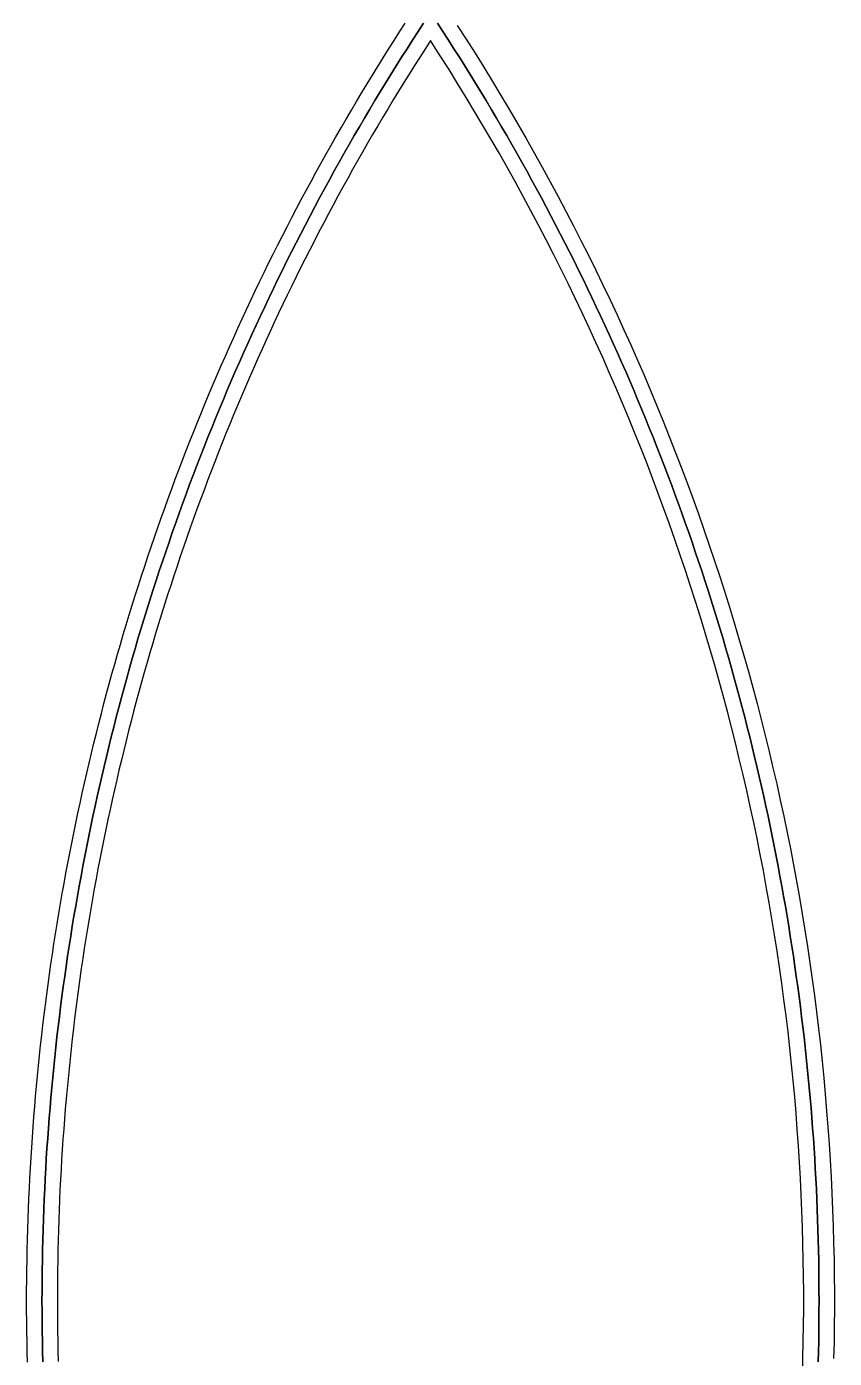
# Model space of a CAD drawing. Header units: millimetres. Extents: x -133 to 133, y -133 to 133.
# Drawn here: x -80.53 to -52.81, y -1.98 to 43.74 of the extents above; entities that cross this region are included whole.
import ezdxf

# ---------------------------------------------------------------- set-up
doc = ezdxf.new("R2010")
doc.units = ezdxf.units.MM
for name, color, linetype in [('LINES', 6, 'Continuous'), ('ZONE_V2', 2, 'Continuous'), ('ZONE_V3', 3, 'Continuous'), ('ZONE_V4', 4, 'Continuous')]:
    doc.layers.add(name, color=color, linetype=linetype)

msp = doc.modelspace()

# ---------------------------------------------------------------- linework, layer by layer
at = {"layer": 'LINES'}
for points in [[(-80.499, -2.108), (-80.508, -1.757), (-80.514, -1.405), (-80.52, -1.054), (-80.524, -0.703), (-80.526, -0.351), (-80.527, 0), (-80.526, 0.351), (-80.524, 0.703), (-80.52, 1.054), (-80.514, 1.405), (-80.508, 1.757), (-80.499, 2.108), (-80.489, 2.459), (-80.478, 2.81), (-80.465, 3.161), (-80.45, 3.513), (-80.434, 3.864), (-80.416, 4.214), (-80.397, 4.565), (-80.376, 4.916), (-80.354, 5.267), (-80.331, 5.617), (-80.305, 5.968), (-80.278, 6.318), (-80.25, 6.668), (-80.22, 7.018), (-80.189, 7.368), (-80.156, 7.718), (-80.122, 8.068), (-80.086, 8.417), (-80.048, 8.767), (-80.009, 9.116), (-79.968, 9.465), (-79.926, 9.814), (-79.883, 10.162), (-79.838, 10.511), (-79.791, 10.859), (-79.743, 11.207), (-79.693, 11.555), (-79.642, 11.903), (-79.589, 12.25), (-79.535, 12.597), (-79.48, 12.944), (-79.422, 13.291), (-79.364, 13.637), (-79.303, 13.983), (-79.242, 14.329), (-79.178, 14.675), (-79.113, 15.02), (-79.047, 15.365), (-78.979, 15.71), (-78.91, 16.054), (-78.839, 16.399), (-78.767, 16.742), (-78.693, 17.086), (-78.618, 17.429), (-78.541, 17.772), (-78.463, 18.115), (-78.383, 18.457), (-78.302, 18.799), (-78.219, 19.14), (-78.135, 19.481), (-78.049, 19.822), (-77.962, 20.162), (-77.873, 20.502), (-77.783, 20.842), (-77.691, 21.181), (-77.598, 21.52), (-77.503, 21.858), (-77.407, 22.196), (-77.31, 22.534), (-77.211, 22.871), (-77.11, 23.207), (-77.008, 23.544), (-76.905, 23.88), (-76.8, 24.215), (-76.693, 24.55), (-76.585, 24.884), (-76.476, 25.218), (-76.365, 25.551), (-76.253, 25.884), (-76.139, 26.217), (-76.024, 26.549), (-75.908, 26.88), (-75.79, 27.211), (-75.67, 27.542), (-75.549, 27.872), (-75.427, 28.201), (-75.303, 28.53), (-75.178, 28.858), (-75.051, 29.186), (-74.923, 29.513), (-74.794, 29.84), (-74.663, 30.166), (-74.531, 30.491), (-74.397, 30.816), (-74.262, 31.141), (-74.125, 31.464), (-73.987, 31.787), (-73.848, 32.11), (-73.707, 32.432), (-73.565, 32.753), (-73.421, 33.074), (-73.276, 33.394), (-73.13, 33.713), (-72.982, 34.032), (-72.833, 34.35), (-72.682, 34.668), (-72.53, 34.984), (-72.377, 35.301), (-72.222, 35.616), (-72.066, 35.931), (-71.909, 36.245), (-71.75, 36.558), (-71.59, 36.871), (-71.428, 37.183), (-71.265, 37.494), (-71.101, 37.805), (-70.935, 38.115), (-70.768, 38.424), (-70.6, 38.732), (-70.43, 39.04), (-70.259, 39.347), (-70.087, 39.653), (-69.913, 39.959), (-69.738, 40.263), (-69.562, 40.567), (-69.384, 40.87), (-69.205, 41.173), (-69.025, 41.474), (-68.843, 41.775), (-68.66, 42.075), (-68.476, 42.374), (-68.29, 42.673), (-68.104, 42.97), (-67.916, 43.267), (-67.726, 43.563), (-67.535, 43.858)], [(-65.75, 43.784), (-65.443, 43.306), (-65.443, 43.306), (-65.139, 42.826), (-64.839, 42.344), (-64.542, 41.86), (-64.249, 41.373), (-63.959, 40.885), (-63.672, 40.395), (-63.389, 39.902), (-63.109, 39.408), (-62.833, 38.912), (-62.56, 38.413), (-62.291, 37.913), (-62.025, 37.411), (-61.763, 36.907), (-61.505, 36.402), (-61.25, 35.894), (-60.998, 35.385), (-60.75, 34.874), (-60.506, 34.361), (-60.266, 33.846), (-60.029, 33.33), (-59.796, 32.812), (-59.566, 32.293), (-59.34, 31.772), (-59.118, 31.249), (-58.899, 30.725), (-58.684, 30.199), (-58.473, 29.671), (-58.266, 29.143), (-58.062, 28.613), (-57.862, 28.081), (-57.666, 27.548), (-57.473, 27.013), (-57.285, 26.478), (-57.1, 25.941), (-56.919, 25.402), (-56.742, 24.863), (-56.568, 24.322), (-56.399, 23.78), (-56.233, 23.236), (-56.071, 22.692), (-55.913, 22.147), (-55.758, 21.6), (-55.608, 21.052), (-55.461, 20.503), (-55.319, 19.954), (-55.18, 19.403), (-55.045, 18.851), (-54.914, 18.298), (-54.787, 17.745), (-54.664, 17.19), (-54.544, 16.635), (-54.429, 16.079), (-54.317, 15.522), (-54.21, 14.964), (-54.106, 14.406), (-54.007, 13.847), (-53.911, 13.287), (-53.819, 12.726), (-53.732, 12.165), (-53.648, 11.603), (-53.568, 11.041), (-53.492, 10.478), (-53.42, 9.915), (-53.352, 9.351), (-53.288, 8.786), (-53.228, 8.222), (-53.172, 7.656), (-53.12, 7.091), (-53.072, 6.525), (-53.028, 5.958), (-52.988, 5.392), (-52.952, 4.825), (-52.92, 4.258), (-52.892, 3.691), (-52.868, 3.123), (-52.848, 2.556), (-52.832, 1.988), (-52.82, 1.42), (-52.812, 0.852), (-52.808, 0.284), (-52.808, -0.284), (-52.812, -0.852), (-52.82, -1.42), (-52.832, -1.988)], [(-53.901, -2.522), (-53.885, -1.962), (-53.873, -1.401), (-53.865, -0.841), (-53.861, -0.28), (-53.861, 0.28), (-53.865, 0.841), (-53.873, 1.401), (-53.885, 1.962), (-53.901, 2.522), (-53.92, 3.082), (-53.944, 3.642), (-53.972, 4.202), (-54.003, 4.762), (-54.039, 5.321), (-54.079, 5.881), (-54.122, 6.439), (-54.169, 6.998), (-54.221, 7.556), (-54.276, 8.114), (-54.335, 8.671), (-54.398, 9.228), (-54.465, 9.785), (-54.536, 10.341), (-54.611, 10.897), (-54.69, 11.452), (-54.773, 12.006), (-54.859, 12.56), (-54.95, 13.113), (-55.044, 13.666), (-55.143, 14.217), (-55.245, 14.769), (-55.351, 15.319), (-55.461, 15.869), (-55.575, 16.418), (-55.693, 16.966), (-55.814, 17.513), (-55.94, 18.059), (-56.069, 18.605), (-56.202, 19.149), (-56.339, 19.693), (-56.48, 20.235), (-56.625, 20.777), (-56.773, 21.317), (-56.925, 21.857), (-57.081, 22.395), (-57.241, 22.933), (-57.405, 23.469), (-57.572, 24.004), (-57.743, 24.537), (-57.918, 25.07), (-58.097, 25.601), (-58.28, 26.131), (-58.466, 26.66), (-58.656, 27.187), (-58.849, 27.714), (-59.047, 28.238), (-59.248, 28.762), (-59.452, 29.283), (-59.661, 29.804), (-59.873, 30.323), (-60.089, 30.84), (-60.308, 31.356), (-60.531, 31.87), (-60.757, 32.383), (-60.988, 32.894), (-61.221, 33.404), (-61.459, 33.911), (-61.7, 34.417), (-61.944, 34.922), (-62.192, 35.425), (-62.444, 35.925), (-62.699, 36.425), (-62.958, 36.922), (-63.22, 37.417), (-63.486, 37.911), (-63.755, 38.403), (-64.028, 38.892), (-64.304, 39.38), (-64.583, 39.866), (-64.866, 40.35), (-65.152, 40.832), (-65.442, 41.312), (-65.735, 41.79), (-66.032, 42.266), (-66.331, 42.739), (-66.634, 43.211), (-66.667, 43.261), (-66.84, 42.993), (-67.027, 42.701), (-67.213, 42.408), (-67.397, 42.114), (-67.58, 41.82), (-67.762, 41.525), (-67.943, 41.229), (-68.122, 40.932), (-68.3, 40.634), (-68.477, 40.336), (-68.652, 40.037), (-68.826, 39.737), (-68.999, 39.436), (-69.17, 39.135), (-69.34, 38.832), (-69.509, 38.529), (-69.676, 38.226), (-69.843, 37.921), (-70.007, 37.616), (-70.171, 37.31), (-70.333, 37.004), (-70.494, 36.697), (-70.653, 36.389), (-70.811, 36.08), (-70.968, 35.771), (-71.123, 35.461), (-71.277, 35.15), (-71.43, 34.839), (-71.581, 34.527), (-71.731, 34.214), (-71.88, 33.901), (-72.027, 33.587), (-72.173, 33.272), (-72.318, 32.957), (-72.461, 32.641), (-72.603, 32.325), (-72.743, 32.008), (-72.882, 31.69), (-73.019, 31.372), (-73.156, 31.053), (-73.29, 30.733), (-73.424, 30.413), (-73.556, 30.092), (-73.686, 29.771), (-73.816, 29.449), (-73.943, 29.127), (-74.07, 28.804), (-74.195, 28.481), (-74.318, 28.157), (-74.44, 27.832), (-74.561, 27.507), (-74.681, 27.181), (-74.798, 26.855), (-74.915, 26.529), (-75.03, 26.202), (-75.144, 25.874), (-75.256, 25.546), (-75.366, 25.217), (-75.476, 24.888), (-75.584, 24.559), (-75.69, 24.229), (-75.795, 23.898), (-75.899, 23.567), (-76.001, 23.236), (-76.101, 22.904), (-76.201, 22.572), (-76.298, 22.239), (-76.395, 21.906), (-76.49, 21.572), (-76.583, 21.238), (-76.675, 20.904), (-76.765, 20.569), (-76.854, 20.234), (-76.942, 19.899), (-77.028, 19.563), (-77.113, 19.226), (-77.196, 18.89), (-77.277, 18.553), (-77.358, 18.215), (-77.436, 17.878), (-77.514, 17.54), (-77.589, 17.201), (-77.664, 16.862), (-77.737, 16.523), (-77.808, 16.184), (-77.878, 15.844), (-77.946, 15.504), (-78.013, 15.164), (-78.079, 14.824), (-78.143, 14.483), (-78.205, 14.142), (-78.266, 13.8), (-78.325, 13.459), (-78.383, 13.117), (-78.44, 12.775), (-78.495, 12.432), (-78.548, 12.09), (-78.6, 11.747), (-78.651, 11.404), (-78.7, 11.061), (-78.747, 10.717), (-78.793, 10.373), (-78.838, 10.029), (-78.881, 9.685), (-78.922, 9.341), (-78.962, 8.997), (-79.001, 8.652), (-79.038, 8.307), (-79.073, 7.962), (-79.107, 7.617), (-79.14, 7.272), (-79.171, 6.927), (-79.2, 6.581), (-79.228, 6.235), (-79.255, 5.89), (-79.28, 5.544), (-79.303, 5.198), (-79.325, 4.852), (-79.346, 4.506), (-79.364, 4.159), (-79.382, 3.813), (-79.398, 3.467), (-79.412, 3.12), (-79.425, 2.774), (-79.436, 2.427), (-79.446, 2.08), (-79.454, 1.734), (-79.461, 1.387), (-79.467, 1.04), (-79.47, 0.694), (-79.473, 0.347), (-79.473, 0), (-79.473, -0.347), (-79.47, -0.694), (-79.467, -1.04), (-79.461, -1.387), (-79.454, -1.734), (-79.446, -2.08)]]:
    msp.add_lwpolyline(points, dxfattribs=at)
at = {"layer": 'ZONE_V2'}
msp.add_lwpolyline([(-66.903, 43.863), (-67.094, 43.571), (-67.283, 43.278), (-67.471, 42.984), (-67.658, 42.689), (-67.844, 42.394), (-68.028, 42.097), (-68.211, 41.8), (-68.393, 41.502), (-68.573, 41.203), (-68.753, 40.903), (-68.93, 40.603), (-69.107, 40.302), (-69.282, 40), (-69.456, 39.697), (-69.628, 39.394), (-69.8, 39.09), (-69.97, 38.785), (-70.138, 38.479), (-70.305, 38.173), (-70.471, 37.866), (-70.636, 37.558), (-70.799, 37.249), (-70.961, 36.94), (-71.121, 36.63), (-71.281, 36.319), (-71.438, 36.008), (-71.595, 35.696), (-71.75, 35.383), (-71.904, 35.07), (-72.056, 34.756), (-72.207, 34.441), (-72.356, 34.125), (-72.505, 33.809), (-72.651, 33.493), (-72.797, 33.175), (-72.941, 32.858), (-73.084, 32.539), (-73.225, 32.22), (-73.365, 31.9), (-73.503, 31.58), (-73.64, 31.258), (-73.776, 30.937), (-73.91, 30.615), (-74.043, 30.292), (-74.175, 29.969), (-74.305, 29.645), (-74.433, 29.32), (-74.561, 28.995), (-74.686, 28.669), (-74.811, 28.343), (-74.934, 28.017), (-75.055, 27.689), (-75.175, 27.362), (-75.294, 27.033), (-75.411, 26.705), (-75.527, 26.375), (-75.641, 26.045), (-75.754, 25.715), (-75.866, 25.384), (-75.976, 25.053), (-76.085, 24.721), (-76.192, 24.389), (-76.297, 24.056), (-76.402, 23.723), (-76.504, 23.39), (-76.606, 23.056), (-76.706, 22.721), (-76.804, 22.386), (-76.901, 22.051), (-76.996, 21.715), (-77.09, 21.379), (-77.183, 21.042), (-77.274, 20.706), (-77.364, 20.368), (-77.452, 20.03), (-77.538, 19.692), (-77.624, 19.354), (-77.707, 19.015), (-77.79, 18.676), (-77.87, 18.336), (-77.95, 17.996), (-78.027, 17.656), (-78.104, 17.315), (-78.178, 16.974), (-78.252, 16.633), (-78.324, 16.291), (-78.394, 15.949), (-78.463, 15.607), (-78.53, 15.265), (-78.596, 14.922), (-78.66, 14.579), (-78.723, 14.235), (-78.785, 13.892), (-78.844, 13.548), (-78.903, 13.204), (-78.96, 12.859), (-79.015, 12.515), (-79.069, 12.17), (-79.121, 11.825), (-79.172, 11.479), (-79.221, 11.134), (-79.269, 10.788), (-79.316, 10.442), (-79.36, 10.096), (-79.404, 9.75), (-79.445, 9.403), (-79.486, 9.056), (-79.525, 8.709), (-79.562, 8.362), (-79.597, 8.015), (-79.632, 7.668), (-79.664, 7.32), (-79.696, 6.972), (-79.725, 6.625), (-79.753, 6.277), (-79.78, 5.929), (-79.805, 5.581), (-79.829, 5.232), (-79.851, 4.884), (-79.871, 4.535), (-79.89, 4.187), (-79.908, 3.838), (-79.924, 3.49), (-79.938, 3.141), (-79.951, 2.792), (-79.963, 2.443), (-79.973, 2.094), (-79.981, 1.745), (-79.988, 1.396), (-79.993, 1.047), (-79.997, 0.698), (-79.999, 0.349), (-80, 0), (-79.999, -0.349), (-79.997, -0.698), (-79.993, -1.047), (-79.988, -1.396), (-79.981, -1.745), (-79.973, -2.094)], dxfattribs=at)
at = {"layer": 'ZONE_V3'}
for points in [[(-79.973, -2.094), (-79.981, -1.745), (-79.988, -1.396), (-79.993, -1.047), (-79.997, -0.698), (-79.999, -0.349), (-80, 0), (-79.999, 0.349), (-79.997, 0.698), (-79.993, 1.047), (-79.988, 1.396), (-79.981, 1.745), (-79.973, 2.094), (-79.963, 2.443), (-79.951, 2.792), (-79.938, 3.141), (-79.924, 3.49), (-79.908, 3.838), (-79.89, 4.187), (-79.871, 4.535), (-79.851, 4.884), (-79.829, 5.232), (-79.805, 5.581), (-79.78, 5.929), (-79.753, 6.277), (-79.725, 6.625), (-79.696, 6.972), (-79.664, 7.32), (-79.632, 7.668), (-79.597, 8.015), (-79.562, 8.362), (-79.525, 8.709), (-79.486, 9.056), (-79.445, 9.403), (-79.404, 9.75), (-79.36, 10.096), (-79.316, 10.442), (-79.269, 10.788), (-79.221, 11.134), (-79.172, 11.479), (-79.121, 11.825), (-79.069, 12.17), (-79.015, 12.515), (-78.96, 12.859), (-78.903, 13.204), (-78.844, 13.548), (-78.785, 13.892), (-78.723, 14.235), (-78.66, 14.579), (-78.596, 14.922), (-78.53, 15.265), (-78.463, 15.607), (-78.394, 15.949), (-78.324, 16.291), (-78.252, 16.633), (-78.178, 16.974), (-78.104, 17.315), (-78.027, 17.656), (-77.95, 17.996), (-77.87, 18.336), (-77.79, 18.676), (-77.707, 19.015), (-77.624, 19.354), (-77.538, 19.692), (-77.452, 20.03), (-77.364, 20.368), (-77.274, 20.706), (-77.183, 21.042), (-77.09, 21.379), (-76.996, 21.715), (-76.901, 22.051), (-76.804, 22.386), (-76.706, 22.721), (-76.606, 23.056), (-76.504, 23.39), (-76.402, 23.723), (-76.297, 24.056), (-76.192, 24.389), (-76.085, 24.721), (-75.976, 25.053), (-75.866, 25.384), (-75.754, 25.715), (-75.641, 26.045), (-75.527, 26.375), (-75.411, 26.705), (-75.294, 27.033), (-75.175, 27.362), (-75.055, 27.689), (-74.934, 28.017), (-74.811, 28.343), (-74.686, 28.669), (-74.561, 28.995), (-74.433, 29.32), (-74.305, 29.645), (-74.175, 29.969), (-74.043, 30.292), (-73.91, 30.615), (-73.776, 30.937), (-73.64, 31.258), (-73.503, 31.58), (-73.365, 31.9), (-73.225, 32.22), (-73.084, 32.539), (-72.941, 32.858), (-72.797, 33.175), (-72.651, 33.493), (-72.505, 33.809), (-72.356, 34.125), (-72.207, 34.441), (-72.056, 34.756), (-71.904, 35.07), (-71.75, 35.383), (-71.595, 35.696), (-71.438, 36.008), (-71.281, 36.319), (-71.121, 36.63), (-70.961, 36.94), (-70.799, 37.249), (-70.636, 37.558), (-70.471, 37.866), (-70.305, 38.173), (-70.138, 38.479), (-69.97, 38.785), (-69.8, 39.09), (-69.628, 39.394), (-69.456, 39.697), (-69.282, 40), (-69.107, 40.302), (-68.93, 40.603), (-68.753, 40.903), (-68.573, 41.203), (-68.393, 41.502), (-68.211, 41.8), (-68.028, 42.097), (-67.844, 42.394), (-67.658, 42.689), (-67.471, 42.984), (-67.283, 43.278), (-67.094, 43.571), (-66.903, 43.863)], [(-66.431, 43.863), (-66.24, 43.571), (-66.24, 43.571), (-66.051, 43.278), (-65.863, 42.984), (-65.676, 42.689), (-65.49, 42.394), (-65.306, 42.097), (-65.123, 41.8), (-64.941, 41.502), (-64.761, 41.203), (-64.581, 40.903), (-64.404, 40.603), (-64.227, 40.302), (-64.052, 40), (-63.878, 39.697), (-63.706, 39.394), (-63.534, 39.09), (-63.364, 38.785), (-63.196, 38.479), (-63.029, 38.173), (-62.863, 37.866), (-62.698, 37.558), (-62.535, 37.249), (-62.373, 36.94), (-62.213, 36.63), (-62.053, 36.319), (-61.896, 36.008), (-61.739, 35.696), (-61.584, 35.383), (-61.43, 35.07), (-61.278, 34.756), (-61.127, 34.441), (-60.978, 34.125), (-60.829, 33.809), (-60.683, 33.493), (-60.537, 33.175), (-60.393, 32.858), (-60.25, 32.539), (-60.109, 32.22), (-59.969, 31.9), (-59.831, 31.58), (-59.694, 31.258), (-59.558, 30.937), (-59.424, 30.615), (-59.291, 30.292), (-59.159, 29.969), (-59.029, 29.645), (-58.901, 29.32), (-58.773, 28.995), (-58.648, 28.669), (-58.523, 28.343), (-58.4, 28.017), (-58.279, 27.689), (-58.159, 27.362), (-58.04, 27.033), (-57.923, 26.705), (-57.807, 26.375), (-57.693, 26.045), (-57.58, 25.715), (-57.468, 25.384), (-57.358, 25.053), (-57.249, 24.721), (-57.142, 24.389), (-57.037, 24.056), (-56.932, 23.723), (-56.83, 23.39), (-56.728, 23.056), (-56.628, 22.721), (-56.53, 22.386), (-56.433, 22.051), (-56.338, 21.715), (-56.244, 21.379), (-56.151, 21.042), (-56.06, 20.706), (-55.97, 20.368), (-55.882, 20.03), (-55.796, 19.692), (-55.71, 19.354), (-55.627, 19.015), (-55.544, 18.676), (-55.464, 18.336), (-55.384, 17.996), (-55.307, 17.656), (-55.23, 17.315), (-55.156, 16.974), (-55.082, 16.633), (-55.01, 16.291), (-54.94, 15.949), (-54.871, 15.607), (-54.804, 15.265), (-54.738, 14.922), (-54.674, 14.579), (-54.611, 14.235), (-54.549, 13.892), (-54.49, 13.548), (-54.431, 13.204), (-54.374, 12.859), (-54.319, 12.515), (-54.265, 12.17), (-54.213, 11.825), (-54.162, 11.479), (-54.113, 11.134), (-54.065, 10.788), (-54.018, 10.442), (-53.974, 10.096), (-53.93, 9.75), (-53.889, 9.403), (-53.848, 9.056), (-53.809, 8.709), (-53.772, 8.362), (-53.737, 8.015), (-53.702, 7.668), (-53.67, 7.32), (-53.638, 6.972), (-53.609, 6.625), (-53.581, 6.277), (-53.554, 5.929), (-53.529, 5.581), (-53.505, 5.232), (-53.483, 4.884), (-53.463, 4.535), (-53.444, 4.187), (-53.426, 3.838), (-53.41, 3.49), (-53.396, 3.141), (-53.383, 2.792), (-53.371, 2.443), (-53.361, 2.094), (-53.353, 1.745), (-53.346, 1.396), (-53.341, 1.047), (-53.337, 0.698), (-53.335, 0.349), (-53.334, 0), (-53.335, -0.349), (-53.337, -0.698), (-53.341, -1.047), (-53.346, -1.396), (-53.353, -1.745), (-53.361, -2.094)]]:
    msp.add_lwpolyline(points, dxfattribs=at)
at = {"layer": 'ZONE_V4'}
msp.add_lwpolyline([(-53.361, -2.094), (-53.353, -1.745), (-53.346, -1.396), (-53.341, -1.047), (-53.337, -0.698), (-53.335, -0.349), (-53.334, 0), (-53.335, 0.349), (-53.337, 0.698), (-53.341, 1.047), (-53.346, 1.396), (-53.353, 1.745), (-53.361, 2.094), (-53.371, 2.443), (-53.383, 2.792), (-53.396, 3.141), (-53.41, 3.49), (-53.426, 3.838), (-53.444, 4.187), (-53.463, 4.535), (-53.483, 4.884), (-53.505, 5.232), (-53.529, 5.581), (-53.554, 5.929), (-53.581, 6.277), (-53.609, 6.625), (-53.638, 6.972), (-53.67, 7.32), (-53.702, 7.668), (-53.737, 8.015), (-53.772, 8.362), (-53.809, 8.709), (-53.848, 9.056), (-53.889, 9.403), (-53.93, 9.75), (-53.974, 10.096), (-54.018, 10.442), (-54.065, 10.788), (-54.113, 11.134), (-54.162, 11.479), (-54.213, 11.825), (-54.265, 12.17), (-54.319, 12.515), (-54.374, 12.859), (-54.431, 13.204), (-54.49, 13.548), (-54.549, 13.892), (-54.611, 14.235), (-54.674, 14.579), (-54.738, 14.922), (-54.804, 15.265), (-54.871, 15.607), (-54.94, 15.949), (-55.01, 16.291), (-55.082, 16.633), (-55.156, 16.974), (-55.23, 17.315), (-55.307, 17.656), (-55.384, 17.996), (-55.464, 18.336), (-55.544, 18.676), (-55.627, 19.015), (-55.71, 19.354), (-55.796, 19.692), (-55.882, 20.03), (-55.97, 20.368), (-56.06, 20.706), (-56.151, 21.042), (-56.244, 21.379), (-56.338, 21.715), (-56.433, 22.051), (-56.53, 22.386), (-56.628, 22.721), (-56.728, 23.056), (-56.83, 23.39), (-56.932, 23.723), (-57.037, 24.056), (-57.142, 24.389), (-57.249, 24.721), (-57.358, 25.053), (-57.468, 25.384), (-57.58, 25.715), (-57.693, 26.045), (-57.807, 26.375), (-57.923, 26.705), (-58.04, 27.033), (-58.159, 27.362), (-58.279, 27.689), (-58.4, 28.017), (-58.523, 28.343), (-58.648, 28.669), (-58.773, 28.995), (-58.901, 29.32), (-59.029, 29.645), (-59.159, 29.969), (-59.291, 30.292), (-59.424, 30.615), (-59.558, 30.937), (-59.694, 31.258), (-59.831, 31.58), (-59.969, 31.9), (-60.109, 32.22), (-60.25, 32.539), (-60.393, 32.858), (-60.537, 33.175), (-60.683, 33.493), (-60.829, 33.809), (-60.978, 34.125), (-61.127, 34.441), (-61.278, 34.756), (-61.43, 35.07), (-61.584, 35.383), (-61.739, 35.696), (-61.896, 36.008), (-62.053, 36.319), (-62.213, 36.63), (-62.373, 36.94), (-62.535, 37.249), (-62.698, 37.558), (-62.863, 37.866), (-63.029, 38.173), (-63.196, 38.479), (-63.364, 38.785), (-63.534, 39.09), (-63.706, 39.394), (-63.878, 39.697), (-64.052, 40), (-64.227, 40.302), (-64.404, 40.603), (-64.581, 40.903), (-64.761, 41.203), (-64.941, 41.502), (-65.123, 41.8), (-65.306, 42.097), (-65.49, 42.394), (-65.676, 42.689), (-65.863, 42.984), (-66.051, 43.278), (-66.24, 43.571), (-66.431, 43.863)], dxfattribs=at)

doc.saveas('drawing.dxf')
